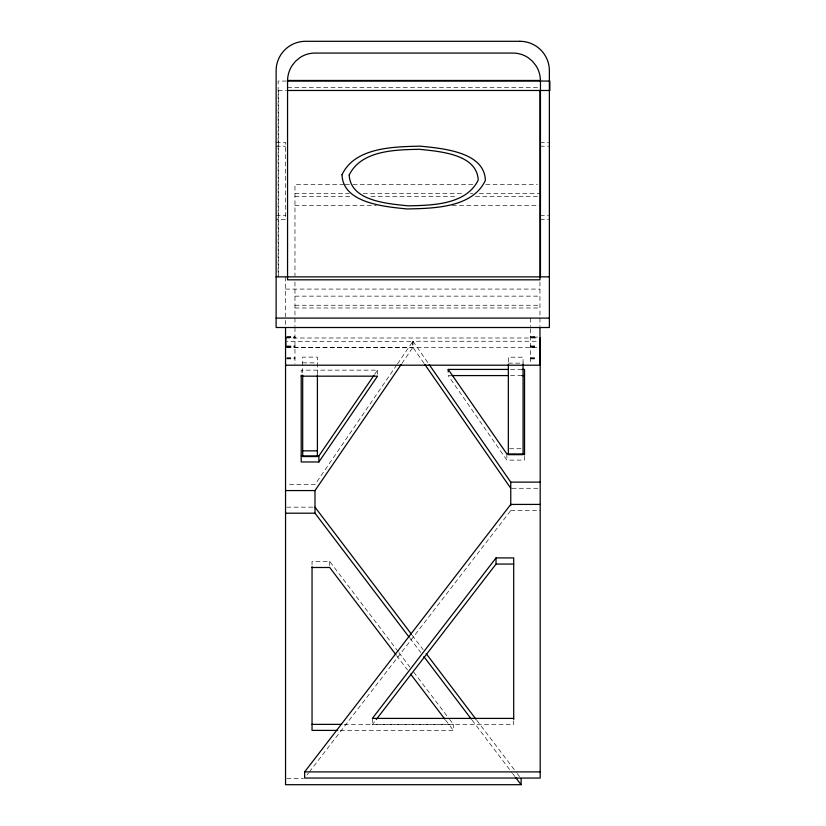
<?xml version="1.0" encoding="UTF-8"?>
<svg xmlns="http://www.w3.org/2000/svg" width="826" height="826" viewBox="0 0 826 826"><rect width="100%" height="100%" fill="white"/><g stroke="black" fill="none" stroke-linecap="round" stroke-linejoin="round"><path stroke-width="0.62" stroke-dasharray="4.13 3.1" d="M374.632 374.374L377.534 370.141L301.211 370.141L301.211 375.262M396.821 364.844L314.995 484.542L286.829 484.542M397.543 363.791L412.752 341.541L286.829 341.541M401.89 363.461L412.752 347.57L412.752 341.541M306.993 774.995L308.563 772.95M309.358 771.928L510.757 510.571L510.757 508.093M513.7 720.706L513.7 724.557L372.361 724.557L375.51 720.468M286.374 81.051L278.125 81.051L278.125 276.865M287.551 87.515L538.666 87.515M278.125 90.478L286.374 90.478M276.121 142.351L285.548 142.351L285.548 219.468L276.121 219.468M540.245 142.351L548.495 142.351M276.121 146.212L285.548 146.212M540.245 146.212L548.495 146.212M343.967 184.57L294.965 184.57L294.965 276.039M345.258 184.57L351.7 184.57M352.991 184.57L474.196 184.57M485.802 184.57L537.375 184.57M294.965 193.676L349.119 193.676M363.306 193.676L463.882 193.676M470.324 193.676L472.906 193.676M479.348 193.676L539.956 193.676M294.965 196.402L351.7 196.402M371.039 196.402L456.148 196.402M475.487 196.402L537.375 196.402M294.965 205.509L376.202 205.509M452.276 205.509L539.956 205.509M276.121 215.607L285.548 215.607M540.245 215.607L548.495 215.607M540.245 219.468L548.495 219.468M285.548 289.079L539.956 289.079M294.965 296.142L539.956 296.142M294.965 305.248L539.956 305.248M294.965 307.974L539.956 307.974M286.725 336.512L294.965 336.512M530.529 336.512L537.602 336.512M286.725 337.07L294.965 337.142M537.602 337.07L530.529 337.142L537.602 337.287M286.725 337.287L294.965 337.245M286.725 337.493L294.965 337.359M530.529 337.359L537.602 337.493M286.725 337.679L294.965 337.566M530.529 337.679L537.602 337.607M285.786 337.989L537.633 337.989M424.017 363.295L412.99 347.416L412.99 341.252L537.633 341.252M286.725 345.929L294.965 345.929M530.529 345.929L537.602 345.929M286.725 346.486L294.965 346.559M530.529 346.6L537.602 346.559M286.725 346.703L294.965 346.672M530.529 346.775L537.602 346.672M286.725 346.879L294.965 346.92M530.529 346.92L537.602 346.879M286.725 346.992L294.965 347.023M530.529 347.023L537.602 346.992M286.829 347.416L537.633 347.416M286.829 347.57L412.752 347.57M286.725 357.71L294.965 357.71M530.529 357.71L537.602 357.71M286.725 358.267L294.965 358.267M530.529 358.267L537.602 358.267M286.725 358.876L294.965 358.876M530.529 358.876L537.602 358.876M302.688 362.851L317.401 362.851M508.341 363.141L523.065 363.141M510.54 369.428L521.991 369.428M450.759 375.582L448.208 375.582L506.865 460.113L524.531 460.113L524.531 456.272M510.54 375.582L521.991 375.582M509.57 448.735L521.836 448.735M512.037 488.28L538.913 488.28M286.829 507.164L313.715 507.164M510.757 510.571L540.194 510.571M398.163 651.621L329.719 561.463L312.042 561.463L312.042 566.285M344.174 724.371L453.381 724.371L453.381 730.401L339.032 730.401M286.829 778.67L303.565 778.67M412.215 635.235L423.108 649.577M476.778 720.272L516.446 772.527M517.221 773.549L519.554 776.616M409.882 638.188L420.775 652.53M472.111 720.148L511.779 772.403M512.554 773.425L514.887 776.502M398.937 652.654L409.83 666.995M413.712 672.116L448.714 718.217M449.499 719.25L453.381 724.371M396.604 655.607L407.497 669.948M445.606 720.148L453.381 730.401M412.99 341.252L428.426 363.502M539.956 281.945L539.956 317.081M539.956 318.093L539.956 326.332M530.529 318.093L530.529 326.332M530.529 328.769L530.529 363.946M523.065 363.657L523.065 357.204L508.341 357.204L508.341 363.657M506.865 453.949L506.865 460.113M377.534 370.141L377.534 374.963M372.361 718.403L372.361 724.557M329.719 561.463L329.719 566.285M317.401 374.405L317.401 357.142L302.688 357.142L302.688 374.405M294.965 282.038L294.965 317.081M294.965 318.093L294.965 326.332M294.965 327.509L294.965 363.946M285.548 276.865L285.548 316.802M285.548 320.447L285.548 326.332M278.713 90.478L278.713 275.574"/><path stroke-width="1.24" d="M301.211 375.262L301.211 461.971L318.877 461.971L318.877 455.942L373.91 375.438M318.877 461.971L377.534 376.171L301.211 376.171M409.107 637.166L314.995 513.194L314.995 490.572L401.168 364.524M540.194 337.989L540.194 778.051L304.639 778.051L304.639 771.897L510.757 504.418L540.194 504.418M513.7 719.425L513.7 557.911L496.034 557.911L372.361 718.403L513.7 718.403M376.295 719.446L496.034 564.065L496.034 557.911M287.551 90.478L549.879 90.478L549.879 81.051L287.551 81.051A28.507 28.507 0 0 1 291.981 65.739L295.532 61.269L299.89 57.634A26.752 26.752 0 0 1 314.799 53.07L513.204 53.081A26.752 26.752 0 0 1 528.113 57.644L532.471 61.269L536.012 65.739A28.507 28.507 0 0 1 540.452 81.051M276.121 276.865L549.373 276.865M276.121 318.093L549.373 318.093M285.548 365.195L539.956 365.195L539.956 327.509M448.208 371.896L448.208 369.428L508 369.428M521.991 369.428L524.531 369.428L524.531 454.992M452.029 375.582L508 375.582M521.991 375.582L524.531 375.582M302.688 450.841L317.401 450.841M524.531 453.949L506.865 453.949L448.208 369.428M301.211 455.942L318.877 455.942M429.169 364.555L510.757 482.126L540.194 482.126M285.548 490.572L314.995 490.572M285.548 513.194L314.995 513.194M496.034 564.065L513.7 564.065M312.042 567.493L329.719 567.493L395.83 654.584M312.042 724.371L341.603 724.371M337.741 730.401L312.042 730.401L312.042 566.595M304.639 771.897L540.194 771.897M521.113 778.67L521.113 784.7L285.548 784.7L285.548 327.509M314.995 507.164L411.441 634.203M426.216 653.676L475.993 719.25M423.883 656.629L471.326 719.126M515.661 777.524L521.113 784.7M410.605 674.047L444.832 719.126M424.75 364.359L510.757 488.28M540.452 276.865L540.452 80.463L287.551 80.463L287.551 279.818L539.956 279.818L539.956 90.478M523.065 364.431L523.065 454.661L508.341 454.661L508.341 364.431M510.757 482.126L510.757 505.615M317.401 375.107L317.401 456.551L302.688 456.551L302.688 375.107M285.786 337.989L285.786 347.416M342.036 174.73C342.811 203.537 385.845 206.758 407.239 208.968C433.516 208.328 472.513 207.956 485.378 180.398C484.594 151.592 441.569 148.36 420.176 146.15C393.899 146.791 354.891 147.162 342.036 174.73M349.202 175.009C350.4 201.276 388.158 203.63 407.889 205.829C431.977 205.364 466.122 204.869 478.213 180.109C477.015 153.853 439.256 151.488 419.525 149.299C395.427 149.764 361.292 150.249 349.202 175.009M519.936 41.3L305.568 41.3A29.447 29.447 0 0 0 276.121 70.747L276.121 327.509L549.373 327.509L549.373 70.747A29.447 29.447 0 0 0 519.936 41.3"/></g></svg>
